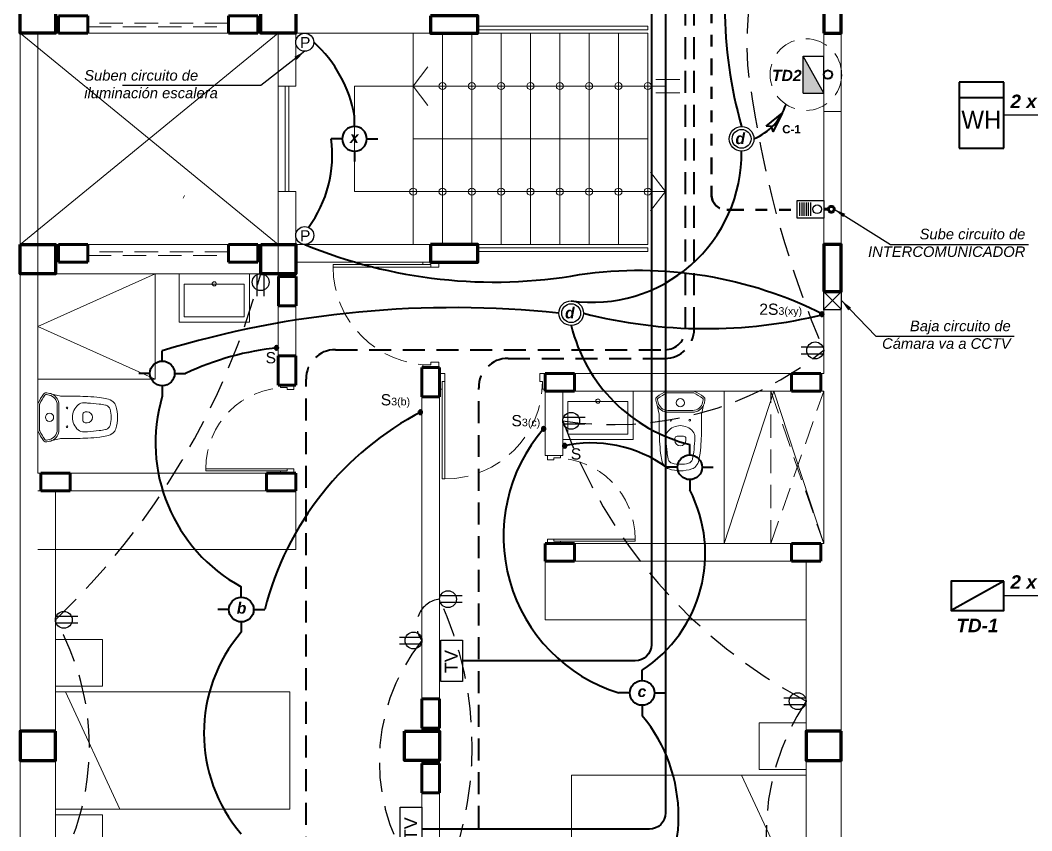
# Model space of a CAD drawing. Header units: millimetres. Extents: x 821 to 906, y 83 to 185.
# Drawn here: x 832.75 to 841.37, y 92.47 to 99.39 of the extents above; entities that cross this region are included whole.
import ezdxf

# ---------------------------------------------------------------- set-up
doc = ezdxf.new("R2010")
doc.units = ezdxf.units.MM
for name, pattern in [('ACAD_ISO04W100', [30, 24, -3, 0, -3]), ('ACAD_ISO06W100', [36, 24, -3, 0, -3, 0, -3, 0, -3]), ('ACAD_ISO12W100', [21, 12, -3, 0, -3, 0, -3]), ('DASHED', [0.75, 0.5, -0.25]), ('HIDDEN', [0.375, 0.25, -0.125])]:
    doc.linetypes.add(name, pattern=pattern)
for name, color, linetype, lineweight in [('ACOMETIDA', 6, 'ACAD_ISO04W100', 60), ('C.EMPOTRADO EN PARED Y TECHO', 210, 'Continuous', 40), ('Centros de Luz', 150, 'Continuous', 30), ('COLUMNAS', 3, 'Continuous', 80), ('IE-circuito alumbrado', 30, 'Continuous', 40), ('INTERRUPTORES', 1, 'Continuous', 25), ('Muro Alto', 1, 'Continuous', 80), ('MURO ALTO.IZQ', 7, 'Continuous', 60), ('Muro sin techar', 160, 'Continuous', 40), ('red tomacorriente', 25, 'Continuous', 30), ('redaguacaliente', 30, 'ACAD_ISO12W100', 50), ('REDTVCABLE', 140, 'TV_LINE', 40), ('TABLEROS', 7, 'Continuous', 25), ('TD', 132, 'Continuous', 25), ('TEXTL', 142, 'Continuous', 18), ('TEXTODESAG.', 135, 'Continuous', 18)]:
    doc.layers.add(name, color=color, linetype=linetype, lineweight=lineweight)
doc.layers.add('SIMBOLO', color=2, linetype='Continuous')
doc.layers.add('TV', color=140, linetype='ACAD_ISO12W100')
doc.styles.add('david', font='arialbi.ttf', dxfattribs={"height": 0.05})
doc.styles.add('Ejes', font='arial.ttf', dxfattribs={"height": 0.2})
doc.styles.add('Jocope', font='arialbd.ttf', dxfattribs={"height": 0.12})
doc.styles.add('style4', font='verdanab.ttf', dxfattribs={"height": 0.1})
doc.styles.add('textos01', font='arial.ttf', dxfattribs={"height": 0.15})
doc.linetypes.add('TV_LINE', pattern='A,12.7,-5.08,["TV",Standard,S=2.54,R=0,X=-2.54,Y=-1.27],-6.349999999999998', length=24.13)
doc.dimstyles.new('dimension horizontal', dxfattribs={"dimtxt": 0.08, "dimasz": 0.1, "dimexe": 0.15, "dimexo": 0.3, "dimgap": 0.01, "dimtad": 2, "dimtih": 1, "dimtoh": 1, "dimzin": 1, "dimtxsty": 'style4', "dimblk": 'ARCHTICK', "dimcen": 0.08, "dimadec": 0, "dimazin": 0, "dimtfac": 1, "dimtmove": 0, "dimatfit": 3, "dimfxl": 1, "dimarcsym": 0})

# ---------------------------------------------------------------- blocks, each defined once
blk = doc.blocks.new('BGFBGFBGF')
at = {"color": 140, "linetype": 'HIDDEN'}
for p, q in [((317.8163783371759, 53.68784789669706, -3.894585102580435e-05), (317.9697694776581, 53.53445675635129, -3.894585102580435e-05)), ((317.8163783371778, 53.53445675634947, -3.894585102580435e-05), (317.9697694776563, 53.68784789669888, -3.894585102580435e-05)), ((317.8163783371778, 53.53445675634947, -3.894585102580435e-05), (317.9697694776581, 53.53445675635129, -3.894585102580435e-05))]:
    blk.add_line(p, q, dxfattribs=at)
at = {"color": 140, "linetype": 'HIDDEN', "const_width": 0.007773370705913237, "elevation": -3.894585102580435e-05}
blk.add_lwpolyline([(317.8163783371759, 53.68784789669706), (317.9697694776563, 53.68784789669888), (317.9697694776581, 53.53445675635129), (317.8163783371778, 53.53445675634947)], close=True, dxfattribs=at)
blk = doc.blocks.new('REVREER')
at = {"layer": 'COLUMNAS', "color": 1, "lineweight": 80, "ltscale": 0.2}
for points in [[(10629.8229112966, -16629.10357643776), (10629.97291129659, -16629.10357643776), (10629.97291129659, -16629.4535764379), (10630.22291129669, -16629.4535764379), (10630.22291129669, -16629.70357643775), (10629.8229112966, -16629.70357643775), (10629.8229112966, -16629.10357643776)], [(10636.8229112966, -16629.10357643776), (10636.6729112966, -16629.10357643776), (10636.6729112966, -16629.4535764379), (10636.42291129651, -16629.4535764379), (10636.42291129651, -16629.70357643775), (10636.8229112966, -16629.70357643775), (10636.8229112966, -16629.10357643776)]]:
    blk.add_lwpolyline(points, dxfattribs=at)
for points in [[(10629.82291129661, -16633.20357643775), (10630.1229112967, -16633.20357643775), (10630.1229112967, -16633.45357643761), (10629.82291129661, -16633.45357643761)], [(10633.57291129661, -16633.20357643775), (10633.8729112967, -16633.20357643775), (10633.8729112967, -16633.45357643761), (10633.57291129661, -16633.45357643761)], [(10633.57291129661, -16633.20357643775), (10633.8729112967, -16633.20357643775), (10633.8729112967, -16633.45357643761), (10633.57291129661, -16633.45357643761)], [(10634.92056790013, -16633.20357643775), (10634.92173959833, -16633.35357643776), (10635.1740829948, -16633.35357643776), (10635.1729112966, -16633.20357643775)], [(10636.67291129662, -16633.60591983419), (10636.82291129665, -16633.60591983419), (10636.82291129665, -16633.20357643772), (10636.67291129662, -16633.20357643772)], [(10636.67291129657, -16635.90357643775), (10636.8229112966, -16635.90357643775), (10636.8229112966, -16635.50123304128), (10636.67291129657, -16635.50123304128)], [(10629.82290939124, -16635.65357487897), (10630.12290939133, -16635.65357487897), (10630.12290939133, -16635.90357487882), (10629.82290939124, -16635.90357487882)], [(10631.87291129651, -16635.65357643789), (10632.1729112966, -16635.65357643789), (10632.1729112966, -16635.90357643774), (10631.87291129651, -16635.90357643774)], [(10633.32056790013, -16635.75357643774), (10633.32056790013, -16635.90357643777), (10633.7229112966, -16635.90357643777), (10633.7229112966, -16635.75357643774)], [(10629.82290939125, -16637.70357487882), (10630.12290939133, -16637.70357487882), (10630.12290939133, -16637.95357487868), (10629.82290939125, -16637.95357487868)], [(10631.87291129651, -16637.70357643774), (10632.1729112966, -16637.70357643774), (10632.1729112966, -16637.9535764376), (10631.87291129651, -16637.9535764376)], [(10633.32056790013, -16637.70357643774), (10633.32056790013, -16637.85357643777), (10633.7229112966, -16637.85357643777), (10633.7229112966, -16637.70357643774)], [(10636.67291129657, -16638.10591983422), (10636.8229112966, -16638.10591983422), (10636.8229112966, -16637.70357643775), (10636.67291129657, -16637.70357643775)], [(10630.12291331131, -16641.85357957066), (10629.82291331122, -16641.85357957066), (10629.82291331122, -16642.10357957051), (10630.12291331131, -16642.10357957051)], [(10633.09791073772, -16641.8535764379), (10633.39791073781, -16641.8535764379), (10633.39791073781, -16642.10357643775), (10633.09791073772, -16642.10357643775)], [(10636.8229112966, -16641.85357641162), (10636.52291129651, -16641.85357641162), (10636.52291129651, -16642.10357641147), (10636.8229112966, -16642.10357641147)], [(10629.82330716541, -16644.55894691441), (10629.97330716543, -16644.55894691441), (10629.97330716543, -16644.15660351794), (10629.82330716541, -16644.15660351794)], [(10632.97291129659, -16644.3035774456), (10632.67291129651, -16644.3035774456), (10632.67291129651, -16644.55357744546), (10632.97291129659, -16644.55357744546)], [(10636.8229112966, -16644.30357643789), (10636.52291129651, -16644.30357643789), (10636.52291129651, -16644.55357643775), (10636.8229112966, -16644.55357643775)], [(10629.97291160565, -16645.25359627113), (10629.82291160565, -16645.25359627113), (10629.82291160565, -16645.55359627099), (10629.97291160565, -16645.55359627099)]]:
    blk.add_lwpolyline(points, close=True, dxfattribs=at)
at = {"layer": 'Muro Alto', "color": 6, "linetype": 'HIDDEN', "lineweight": 60}
for points in [[(10629.9979112966, -16629.35357643776), (10630.24791129511, -16629.35357643776), (10630.24791129511, -16629.10357643776), (10629.9979112966, -16629.10357643776)], [(10631.52291129809, -16629.35357643776), (10631.7729112966, -16629.35357643776), (10631.7729112966, -16629.10357643776), (10631.52291129809, -16629.10357643776)], [(10633.57291078309, -16629.35357643776), (10633.7229107816, -16629.35357643776), (10633.7229107816, -16629.10357643776), (10633.57291078309, -16629.10357643776)], [(10633.57291078309, -16633.17857643772), (10633.7229107816, -16633.17857643772), (10633.7229107816, -16632.92857643772), (10633.57291078309, -16632.92857643772)], [(10635.4479112966, -16633.35357643277), (10635.4479112966, -16633.20357643426), (10635.1979112966, -16633.20357643426), (10635.1979112966, -16633.35357643277)], [(10636.64791129663, -16633.35357643277), (10636.64791129663, -16633.20357643426), (10636.39791129663, -16633.20357643426), (10636.39791129663, -16633.35357643277)], [(10633.57291129768, -16633.72857643776), (10633.72291129619, -16633.72857643776), (10633.72291129619, -16633.47857643776), (10633.57291129768, -16633.47857643776)], [(10630.24790943297, -16633.75357643627), (10630.24790943297, -16633.60357643776), (10629.99790943297, -16633.60357643776), (10629.99790943297, -16633.75357643627)], [(10632.17291129661, -16633.75357643627), (10632.17291129661, -16633.60357643776), (10631.92291129661, -16633.60357643776), (10631.92291129661, -16633.75357643627)], [(10632.0229112981, -16634.75357643776), (10632.17291129661, -16634.75357643776), (10632.17291129661, -16634.50357643776), (10632.0229112981, -16634.50357643776)], [(10633.57291078309, -16634.85357643774), (10633.7229107816, -16634.85357643774), (10633.7229107816, -16634.60357643774), (10633.57291078309, -16634.60357643774)], [(10632.0229112981, -16635.62857643789), (10632.17291129661, -16635.62857643789), (10632.17291129661, -16635.37857643789), (10632.0229112981, -16635.37857643789)], [(10630.3979112966, -16635.90357684831), (10630.3979112966, -16635.7535768498), (10630.1479112966, -16635.7535768498), (10630.1479112966, -16635.90357684831)], [(10631.84789161172, -16635.90357556195), (10631.84789161172, -16635.75357556344), (10631.59789161172, -16635.75357556344), (10631.59789161172, -16635.90357556195)], [(10630.3979112966, -16637.85357728552), (10630.3979112966, -16637.70357728701), (10630.1479112966, -16637.70357728701), (10630.1479112966, -16637.85357728552)], [(10631.84789161172, -16637.85357643631), (10631.84789161172, -16637.7035764378), (10631.59789161172, -16637.7035764378), (10631.59789161172, -16637.85357643631)], [(10632.02408248134, -16638.2285764376), (10632.17408247985, -16638.2285764376), (10632.17408247985, -16637.9785764376), (10632.02408248134, -16637.9785764376)], [(10632.0229107831, -16638.90357643774), (10632.17291078161, -16638.90357643774), (10632.17291078161, -16638.65357643774), (10632.0229107831, -16638.65357643774)], [(10633.2479107393, -16639.00357643801), (10633.39791073781, -16639.00357643801), (10633.39791073781, -16638.75357643801), (10633.2479107393, -16638.75357643801)], [(10634.54791129661, -16638.95357643616), (10634.54791129661, -16638.80357643765), (10634.29791129661, -16638.80357643765), (10634.29791129661, -16638.95357643616)], [(10636.6479112966, -16638.95357643626), (10636.6479112966, -16638.80357643775), (10636.3979112966, -16638.80357643775), (10636.3979112966, -16638.95357643626)], [(10630.24790943297, -16639.80357643775), (10630.24790943297, -16639.65357643924), (10629.99790943297, -16639.65357643924), (10629.99790943297, -16639.80357643775)], [(10632.1729112966, -16639.80357643775), (10632.1729112966, -16639.65357643924), (10631.9229112966, -16639.65357643924), (10631.9229112966, -16639.80357643775)], [(10634.5479112966, -16640.40357643616), (10634.5479112966, -16640.25357643765), (10634.2979112966, -16640.25357643765), (10634.2979112966, -16640.40357643616)], [(10636.6479112966, -16640.40357643775), (10636.6479112966, -16640.25357643924), (10636.3979112966, -16640.25357643924), (10636.3979112966, -16640.40357643775)], [(10633.2479107393, -16641.8285764379), (10633.39791073781, -16641.8285764379), (10633.39791073781, -16641.5785764379), (10633.2479107393, -16641.5785764379)], [(10633.24791071122, -16642.37857643776), (10633.39791070973, -16642.37857643776), (10633.39791070973, -16642.12857643776), (10633.24791071122, -16642.12857643776)], [(10632.0229112966, -16643.95357643626), (10632.0229112966, -16643.80357643775), (10631.7729112966, -16643.80357643775), (10631.7729112966, -16643.95357643626)], [(10632.82291106938, -16644.27857699419), (10632.97291106789, -16644.27857699419), (10632.97291106789, -16644.02857699419), (10632.82291106938, -16644.02857699419)], [(10633.2479112966, -16644.55357639534), (10633.2479112966, -16644.40357639683), (10632.9979112966, -16644.40357639683), (10632.9979112966, -16644.55357639534)], [(10634.97291129853, -16644.55357639534), (10634.97291129853, -16644.40357639683), (10634.72291129853, -16644.40357639683), (10634.72291129853, -16644.55357639534)]]:
    blk.add_lwpolyline(points, close=True, dxfattribs=at)
at = {"layer": 'Muro Alto', "color": 6, "linetype": 'HIDDEN', "lineweight": 0}
blk.add_lwpolyline([(10631.7729112966, -16629.10357643776), (10631.7729112966, -16629.35357643776)], dxfattribs=at)
blk = doc.blocks.new('puertas sss')
at = {"color": 251, "lineweight": 0, "true_color": 0x636466}
for p, q in [((2962.349878374491, 159.01688890445), (2962.214878374495, 159.01688890445)), ((2962.214878374495, 159.01688890445), (2962.214878374495, 158.9718889044512)), ((2962.349878374491, 159.01688890445), (2962.214878374495, 159.01688890445)), ((2962.214878374495, 158.9718889044512), (2962.282378374493, 158.9718889044512)), ((2962.282378374493, 158.9718889044512), (2962.282378374493, 158.9943889044498)), ((2962.282378374493, 158.9943889044498), (2962.349878374491, 158.9943889044498)), ((2962.349878374491, 158.9943889044498), (2962.349878374491, 159.01688890445)), ((2962.214878374495, 158.1168889044502), (2962.214878374495, 158.1618889044494)), ((2962.214878374495, 158.1618889044494), (2962.282378374493, 158.1618889044494)), ((2962.282378374493, 158.1618889044494), (2962.282378374493, 158.1393889044493)), ((2962.282378374493, 158.1393889044493), (2962.282378374493, 158.1618889044494)), ((2962.282378374493, 158.1618889044494), (2963.114878374493, 158.1618889044494)), ((2963.114878374493, 158.1618889044494), (2963.114878374493, 158.1393889044493)), ((2962.349878374491, 158.1168889044502), (2962.214878374495, 158.1168889044502)), ((2962.349878374491, 158.1168889044502), (2962.214878374495, 158.1168889044502)), ((2962.282378374493, 158.1393889044493), (2962.349878374491, 158.1393889044493)), ((2963.114878374493, 158.1393889044493), (2962.282378374493, 158.1393889044493)), ((2962.349878374491, 158.1393889044493), (2962.349878374491, 158.1168889044502))]:
    blk.add_line(p, q, dxfattribs=at)
at = {"color": 251, "linetype": 'HIDDEN', "lineweight": 0, "ltscale": 0.8, "true_color": 0x636466}
blk.add_arc((2962.282378374493, 158.1618889044494), 0.8325000000016142, 0, 90, dxfattribs=at)
blk = doc.blocks.new('dfbdb')
at = {"color": 251, "lineweight": 0, "true_color": 0x636466, "elevation": -0.0001731699445453039}
for points in [[(3106.067462790447, -99.511773539827), (3106.067462790447, -98.84177353982739), (3106.527462790446, -98.84177353982739), (3106.527462790446, -99.511773539827)], [(3106.167462790447, -99.46177353982694), (3106.167462790447, -98.89177353982768), (3106.477462790447, -98.89177353982768), (3106.477462790447, -99.46177353982694)]]:
    blk.add_lwpolyline(points, close=True, dxfattribs=at)
at = {"color": 251, "lineweight": 0, "true_color": 0x636466}
blk.add_circle((3106.163565112784, -99.17677353982697, -0.0001731699445453039), 0.02, dxfattribs=at)
blk = doc.blocks.new('ino')
at = {"color": 251, "lineweight": 0, "true_color": 0x636466, "extrusion": (-0.000695461624682575, -1.322019057900189e-15, 0.9999997581665351)}
for p, q in [((2966.606177261457, 159.8283849126137, -8.996795045607581e-05), (2966.62953341386, 159.8234204079668, -7.3724638831478e-05)), ((2966.546860940135, 159.6335630526246, -0.000131220185629499), (2966.546860940134, 159.7424933064722, -0.000131220185629499)), ((2966.696860903857, 159.6335630526246, -2.690094192882601e-05), (2966.696860903857, 159.7402778619053, -2.690094192882601e-05)), ((2966.711860900232, 159.6335630526246, -1.646901755697751e-05), (2966.711860900232, 159.7402778619057, -1.646901755697754e-05)), ((2966.546860940135, 159.6335630526246, -0.000131220185629499), (2966.546860940135, 159.5248327987774, -0.0001312201856294989)), ((2966.696860903857, 159.6335630526246, -2.690094192882601e-05), (2966.696860903857, 159.5270482433443, -2.690094192882601e-05)), ((2966.711860900232, 159.6335630526246, -1.646901755697751e-05), (2966.711860900232, 159.5270482433443, -1.646901755697751e-05)), ((2966.916860850656, 159.6605630526274, 0.0001261006155028218), (2966.916860850656, 159.6335630526255, 0.0001261006155028218)), ((2966.916860850656, 159.6065630526236, 0.0001261006155028218), (2966.916860850656, 159.6335630526255, 0.0001261006155028218)), ((2966.951860838361, 159.6805630526269, 0.0001504417697030271), (2966.936860845817, 159.6805630526269, 0.0001400098479948415)), ((2966.951860838361, 159.5865630526232, 0.0001504417697030271), (2966.936860845817, 159.5865630526232, 0.0001400098479948415)), ((2966.606177261458, 159.4389411926359, -8.996795045607576e-05), (2966.62953341386, 159.4439056972828, -7.3724638831478e-05))]:
    blk.add_line(p, q, dxfattribs=at)
at = {"color": 251, "lineweight": 0, "true_color": 0x636466, "extrusion": (-0.000695461624682575, -1.322019057900189e-15, 0.9999997581665351), "elevation": -2.063250719760527}
blk.add_lwpolyline([(2967.173143438568, 159.7667630526284, 0.1058151432271284), (2967.120143438568, 159.7917630526235, 0.02173441405207462), (2967.060143438571, 159.8017630526283, 0.01707102154982249), (2966.958143438568, 159.8107630526229, 0.008370943146020321), (2966.871143438569, 159.8137630526253), (2966.734824137788, 159.8137630526253, -0.06028448398641283), (2966.715742158965, 159.8160721388454), (2966.651095591389, 159.8319502431614, 0.05043152462425628), (2966.63193460765, 159.8380926219784), (2966.6085784496, 159.8430571266299, 0.2963424643416739), (2966.580096643798, 159.8321162361362, 0.04521244197339938), (2966.533895919552, 159.7545996181934, 0.1122472843862307), (2966.531143438569, 159.7424933064722), (2966.531143438569, 159.6335630526246), (2966.531143438569, 159.5248327987774, 0.1122472843862306), (2966.533895919553, 159.5127264870557, 0.04521244197339938), (2966.580096643799, 159.4352098691179, 0.2963424643416739), (2966.608578449601, 159.4242689786242), (2966.631934607651, 159.4292334832712, 0.04952276962901182), (2966.650762928808, 159.4352316000122), (2966.651972083005, 159.4355911407338), (2966.715742158966, 159.4512539664047, -0.06028448398641277), (2966.734824137789, 159.4535630526252), (2966.87114343857, 159.4535630526252, 0.00837094314602021), (2966.958143438569, 159.4565630526286, 0.01707102154982249), (2967.060143438571, 159.4655630526277, 0.02173441405207462), (2967.120143438569, 159.4755630526279, 0.1058151432271282), (2967.173143438568, 159.5005630526275, 0.128647321176523), (2967.195143438568, 159.5345630526272, 0.0841624522858498), (2967.21114343857, 159.6335630526255, 0.08399707644887869), (2967.195143438568, 159.7327630526297, 0.1286473211765231)], format="xyb", close=True, dxfattribs=at)
at = {"color": 251, "lineweight": 0, "true_color": 0x636466, "extrusion": (-0.000695461624682575, -1.322019057900189e-15, 0.9999997581665351)}
for centre, radius in [((2966.780143438568, 159.7137630526249, -2.063250719760526), 0.00749999999999324), ((2966.631143438571, 159.6335630526246, -2.063250719760526), 0.03499999999996846), ((2966.631143438571, 159.6335630526246, -2.063250719760526), 0.03499999999996846), ((2966.780143438568, 159.5535630526251, -2.063250719760526), 0.00749999999999324)]:
    blk.add_circle(centre, radius, dxfattribs=at)
for centre, radius, start, end in [((2966.984744473407, 159.538415480275, -2.063250719760526), 0.4849999999995628, 144.027172395422, 154.3820489715273), ((2966.602756922256, 159.8156689938055, -2.063250719760525), 0.01299999999998828, 78.00000000121065, 144.027172395422), ((2966.61114343857, 159.7402778619053, -2.063250719760527), 0.08499999999992339, 0, 78.00000000121065), ((2966.61114343857, 159.7402778619053, -2.063250719760527), 0.09999999999990988, 0, 66.45172969341974), ((2966.55914343857, 159.7424933064722, -2.063250719760526), 0.01299999999998828, 154.3820489715273, 180), ((2966.966555254511, 159.6335723770876, -2.063250719760525), 0.1404101864328308, 130.1761836353895, 180.0038049388696), ((2966.921058037653, 159.6873089176324, -2.063250719760526), 0.06999999999993692, 87.77696886978698, 130.0982629429664), ((2966.825054077804, 157.2141715903367, -2.063250719760526), 2.544999999997706, 87.06584896725039, 87.77696886978698), ((2966.877379542724, 158.3129388996877, -2.063250719760526), 1.444999999998698, 83.00154394956864, 86.9135539134862), ((2966.975172819528, 159.1069393383668, -2.063250719760527), 0.6449999999994187, 78.0474894607012, 83.02786612445325), ((2967.088239513259, 159.6554467309688, -2.063250719760526), 0.08499999999992339, 72.28011759286225, 76.82740459814879), ((2967.098892240273, 159.6887861881823, -2.063250719760526), 0.04999999999995494, 15.68368131244749, 72.28011759286225), ((2966.966145068387, 159.6335630526255, -2.063250719760527), 0.1399999999998738, 180, 229.9017370570336), ((2966.936143438566, 159.6605630526274, -2.063250719760525), 0.01999999999998197, 90, 180), ((2966.951143438569, 159.6335630526255, -2.063250719760526), 0.04699999999995767, 0, 90), ((2966.951143438569, 159.6335630526255, -2.063250719760526), 0.04699999999995767, 270, 0), ((2966.9097438402, 159.6358788421517, -2.063250719760526), 0.2464084948764861, 359.5599732188875, 15.63851685191001), ((2966.911152328487, 159.6312535350626, -2.063250719760526), 0.2449999999997792, 344.3163186875525, 0.4410897200785148), ((2966.936143438566, 159.6065630526236, -2.063250719760525), 0.01999999999998197, 180, 270), ((2967.098892240273, 159.5785399170736, -2.063250719760526), 0.04999999999995494, 287.7198824071378, 344.3163186875525), ((2966.55914343857, 159.5248327987774, -2.063250719760526), 0.01299999999998828, 180, 205.6179510296613), ((2966.984744473407, 159.7289106249764, -2.063250719760526), 0.4849999999995628, 205.6179510296613, 215.972827604578), ((2966.61114343857, 159.5270482433443, -2.063250719760526), 0.08499999999992339, 281.999999999055, 0), ((2966.61114343857, 159.5270482433443, -2.063250719760526), 0.09999999999990988, 293.3405179225044, 0), ((2966.921058037653, 159.5800171876185, -2.063250719760526), 0.06999999999993692, 229.9017370570336, 272.223031130213), ((2966.825054077795, 162.0531545149138, -2.063250719760525), 2.544999999997706, 272.223031130213, 272.9341510327496), ((2966.877379542719, 160.9543872055629, -2.063250719760526), 1.444999999998698, 273.0864460865918, 276.9984560504313), ((2966.975172819526, 160.1603867668837, -2.063250719760527), 0.6449999999994187, 276.9721338781451, 281.9525105392988), ((2967.08823951326, 159.6118793742826, -2.063250719760527), 0.08499999999992339, 283.1725954018513, 287.7198824071378), ((2966.602756922257, 159.4516571114436, -2.063250719760525), 0.01299999999998828, 215.972827604578, 281.999999999055)]:
    blk.add_arc(centre, radius, start, end, dxfattribs=at)
blk = doc.blocks.new('BRGBRTG45GT4')
at = {"color": 251, "lineweight": 0, "true_color": 0x636466}
for p, q in [((836.3830447924013, 182.8249091949689), (836.3830447924013, 162.8249091949689)), ((843.3830447924013, 162.8249091949689), (843.3830447924013, 180.8249091949689)), ((836.5330447923991, 174.4749091949776), (836.3830447924013, 174.4749091949776)), ((836.5330447923991, 174.474910647608), (836.5330447923991, 170.7249091949776)), ((836.5330447923991, 174.4749091949776), (838.5830447924093, 174.4749091949776)), ((838.5830447924093, 174.4749091949776), (838.5830447924093, 171.4749091949776)), ((838.7330447924035, 174.4749091949776), (838.7330447924035, 174.0249091949842)), ((838.7330447924035, 174.4749091949776), (841.7330447924035, 174.4749091949776)), ((838.7330447924035, 174.0249091949842), (838.7330447924035, 174.4749091949776)), ((839.7330447924035, 173.5749091949798), (839.7330447924035, 174.4749091949776)), ((839.9830447924035, 173.5749091949798), (839.9830447924035, 174.4749091949776)), ((840.2330447924035, 173.5749091949798), (840.2330447924035, 174.4749091949776)), ((840.2830447923991, 174.5349091949753), (841.7330447924035, 174.5349091949753)), ((840.2830447923991, 174.5049091949764), (841.7330447924035, 174.5049091949764)), ((840.4830447924035, 173.5749091949798), (840.4830447924035, 174.4749091949776)), ((840.7330447924035, 173.5749091949798), (840.7330447924035, 174.4749091949776)), ((840.9830447924035, 173.5749091949798), (840.9830447924035, 174.4749091949776)), ((841.2330447924035, 173.5749091949798), (841.2330447924035, 174.4749091949776)), ((841.4830447924035, 173.5749091949798), (841.4830447924035, 174.4749091949776)), ((841.7330447924035, 174.5049091949764), (841.7330447924035, 174.5349091949753)), ((841.7330447924035, 173.5749091949798), (841.7330447924035, 174.4749091949776)), ((841.8004786129752, 174.0818377602078), (842.0072317636152, 174.0818377602078)), ((838.7330447924035, 174.0249091949805), (838.5830447924093, 174.0249091949805)), ((839.2330447924035, 173.1249091949827), (839.2330447924035, 174.0249091949769)), ((841.8004786129752, 173.967980629746), (842.0072317636152, 173.967980629746)), ((843.2330447924035, 173.809311882978), (843.3830447924013, 173.809311882978)), ((841.7330447924035, 173.5749091949798), (839.7330447924035, 173.5749091949798)), ((839.7330447924035, 172.674909194982), (839.7330447924035, 173.5749091949798)), ((839.9830447924035, 172.674909194982), (839.9830447924035, 173.5749091949798)), ((840.2330447924035, 172.674909194982), (840.2330447924035, 173.5749091949798)), ((840.4830447924035, 172.674909194982), (840.4830447924035, 173.5749091949798)), ((840.7330447924035, 172.674909194982), (840.7330447924035, 173.5749091949798)), ((840.9830447924035, 172.674909194982), (840.9830447924035, 173.5749091949798)), ((841.2330447924035, 172.674909194982), (841.2330447924035, 173.5749091949798)), ((841.4830447924035, 172.674909194982), (841.4830447924035, 173.5749091949798)), ((841.7330447924035, 172.674909194982), (841.7330447924035, 173.5749091949798)), ((838.7330447924035, 173.1249091949791), (838.5830447924093, 173.1249091949791)), ((838.7330447924035, 173.1249091949791), (838.7330447924035, 172.6749091949783)), ((838.7330447924035, 172.6749091949783), (838.7330447924035, 173.1249091949791)), ((839.7330447924035, 173.1249091949827), (839.2330447924035, 173.1249091949827)), ((836.5330447923991, 172.6749091949783), (836.3830447924013, 172.6749091949783)), ((836.5330447923991, 172.6749091949783), (838.5830447924093, 172.6749091949783)), ((838.5830447924093, 172.6749091949783), (838.5830447924093, 172.5249091949732)), ((838.7330447924035, 172.6749091949783), (841.7330447924035, 172.6749091949783)), ((840.2830447923991, 172.5249091949696), (840.2830447923991, 172.6749091949783)), ((840.2830447923991, 172.6449091949795), (841.7330447924035, 172.6449091949795)), ((840.2830447923991, 172.6149091949807), (841.7330447924035, 172.6149091949807)), ((841.7330447924035, 172.6149091949807), (841.7330447924035, 172.6449091949795)), ((838.7330447924035, 172.5249091949732), (840.1080447924035, 172.5249091949696)), ((838.7330447924035, 171.4749091949813), (838.7330447924035, 172.5249091949732)), ((837.5330447924027, 172.4249107540487), (837.5330447923991, 171.5249107540436)), ((839.958044792402, 171.6249091947135), (839.8080447924006, 171.6249091947135)), ((839.9580447923984, 171.6249091947135), (839.958044792402, 166.4249091949747)), ((840.8130447924016, 171.5749091949725), (843.2330447924035, 171.5749091949689)), ((836.5330447923991, 171.5249107540436), (837.5330447923991, 171.5249107540436)), ((838.5830447924093, 171.4749091949776), (838.7330447924035, 171.4749091949776)), ((841.0080447924013, 171.4249091949747), (843.2330447924035, 171.4249091949674)), ((843.2330447924035, 171.4249091949711), (841.0080447924013, 171.4249091949711)), ((841.0080447924013, 170.8749091949754), (840.8580447924035, 170.8749091949754)), ((836.5330447923991, 170.7249091949776), (838.7330447924035, 170.7249091949776)), ((838.7330447924035, 170.0749091949762), (838.7330447924035, 170.7249091949776)), ((836.5330447923991, 170.5749091949762), (838.7330447924035, 170.5749091949762)), ((836.5330447923991, 170.0749091949762), (838.7330447924035, 170.0749091949762)), ((843.2330447924035, 170.1249091949754), (840.8580447924035, 170.1249091949754)), ((843.0830447924038, 169.974909194974), (840.8580447924035, 169.974909194974)), ((843.0830447923129, 169.474909194974), (840.8580447924035, 169.474909194974)), ((836.7676738995981, 168.860067465204), (837.2322374083344, 167.860067465204)), ((842.9979483405825, 167.1491968998959), (842.5333848318462, 168.1491968998959))]:
    blk.add_line(p, q, dxfattribs=at)
for points in [[(843.3830447924013, 180.8249091949689), (843.3830447924013, 162.8249091949689), (836.3830447924013, 162.8249091949689), (836.3830447924013, 182.8249091949689), (843.3830447924013, 182.8249091949689), (843.3830447924013, 180.8249091949689)], [(838.5830447924093, 174.0249091949805), (838.7330447924035, 174.0249091949805), (838.7330447924035, 174.4749091949776), (840.2830447923991, 174.4749091949776), (840.2830447923991, 174.6249091949791)], [(836.3830447924013, 181.2749143268953), (836.3830428870499, 174.4749107538988), (838.5830447924056, 174.4749091949776), (838.5830447924056, 174.0249091949805)], [(843.3830447924013, 165.8249091949725), (843.3830447924049, 181.274909194966)], [(843.2330447924035, 177.0249091949587), (843.2330447924035, 171.5749091949689), (840.8580447924035, 171.5749091949725), (840.8580447924035, 170.8749091949754), (841.0080447924013, 170.8749091949754), (841.0080447924013, 171.4249091949747), (843.2330447924035, 171.4249091949674), (843.2330447923707, 170.12490919507), (840.8580447924035, 170.12490919507), (840.8580447924035, 169.974909194974), (843.0830447923129, 169.974909194974), (843.0830447923129, 165.8249091949725)], [(840.2830447923991, 174.6249091949791), (840.2830447923991, 174.4749091949776)], [(836.3830447923976, 172.6749091949783), (838.5830447924056, 174.4749091949776)], [(838.5830447924056, 172.6749091949783), (836.3830447923976, 174.4749091949776)], [(840.2830447923991, 174.5349091949753), (840.2830447923991, 174.4749091949776)], [(841.7330447924035, 174.4749091949776), (841.7330447924035, 173.5749091949798)], [(839.7330447924035, 174.0249091949769), (839.8588861669998, 174.189582523704)], [(841.8830447924049, 174.0249091949769), (839.2330447924035, 174.0249091949769)], [(839.7330447924035, 174.0249091949769), (839.8588861669998, 173.8602358662498)], [(841.7330447924035, 173.5749091949798), (841.7330447924035, 172.674909194982)], [(841.8830447924049, 173.1249091949863), (841.7572034178086, 173.2895825237134)], [(841.8830447924049, 173.1249091949827), (839.7330447924035, 173.1249091949827)], [(841.8830447924049, 173.1249091949863), (841.7572034178086, 172.9602358662593)], [(837.5330447924027, 172.4249107540451), (836.5330447923991, 172.4249107540451)], [(837.5330447923991, 171.5249107540436), (836.5330447923991, 171.9749107540443), (837.5330447924027, 172.4249107540451)], [(840.8580447924035, 170.8749091949754), (840.8580447924035, 171.5749091949725)], [(841.0080447924013, 170.8749091949754), (841.0080447924013, 171.4249091949711)], [(842.3830447924013, 170.1249091949791), (842.3830447924013, 171.4249091949711)], [(843.2330447924035, 170.1249091949754), (842.8080447924006, 171.4249091949711), (842.3830447923976, 170.1249091949754)], [(843.2330447924035, 170.1249091949791), (843.2330447924035, 171.4249091949711)], [(840.8580447924035, 169.474909194974), (840.8580447924035, 170.1249091949754)]]:
    blk.add_lwpolyline(points, dxfattribs=at)
for points in [[(838.6427008726353, 174.0249091949805), (838.6427008726353, 173.1249091949827), (838.6727008726341, 173.1249091949827), (838.6727008726341, 174.0249091949805)], [(836.5330447922845, 164.8249091949689), (836.3830447924013, 164.8249091949725), (836.3830428870499, 172.6749091949783), (838.5830447924093, 172.6749091949783), (838.5830447924093, 173.1249091949791), (838.7330447924035, 173.1249091949791), (838.7330447924035, 172.6749091949783), (840.2830447923991, 172.6749091949747), (840.2830447923991, 172.5249091949732), (838.7330447924035, 172.5249091949732), (838.7330447924035, 171.4749091949813), (838.5830447924093, 171.4749091949776), (838.5830447924093, 172.4249107540451), (836.5330429287717, 172.4249107540451), (836.5330429287717, 170.7249091949776), (838.7330447924035, 170.7249091949776), (838.7330447924035, 170.5749113506678), (836.6830468071096, 170.5749113506678), (836.6830486431811, 166.4248886950951), (836.5330447925337, 166.4248886950915)], [(839.9580438814485, 166.4249091949783), (839.5330437632331, 166.4249091949783), (839.5330447923955, 165.9749101110862), (841.5330447943345, 165.9749092357921), (841.5330447904673, 165.8249091541398), (839.2330447923125, 165.8249087127693), (839.2330447923089, 166.4249091949783), (838.333044792402, 166.4249091949711), (838.333044792402, 166.5749091949725), (839.8080438397267, 166.5749091949762), (839.8080440236592, 168.2749091949696), (839.6580442335255, 168.2749091949696), (839.6580442335255, 168.5249091948241), (839.80804420759, 168.5249091948241), (839.8080447924006, 171.6249091947135), (839.958044792402, 171.6249091947135)], [(837.0830473914759, 169.3074111638995), (836.6830473914781, 169.3074111638995), (836.6830473914781, 168.907411163898), (837.0830473914759, 168.907411163898)], [(838.6825774478677, 167.860067465204), (838.6825774478677, 168.860067465204), (836.6825774478677, 168.860067465204), (836.6825774478677, 167.860067465204)], [(842.6825748487047, 168.5965405985913), (843.0825748487025, 168.5965405985913), (843.0825748487025, 168.1965405985899), (842.6825748487047, 168.1965405985899)], [(841.0830447923129, 168.1491968998959), (841.0830447923129, 167.1491968998959), (843.0830447923129, 167.1491968998959), (843.0830447923129, 168.1491968998959)], [(837.0830473914759, 167.4127237665085), (836.6830473914781, 167.4127237665085), (836.6830473914781, 167.81272376651), (837.0830473914759, 167.81272376651)]]:
    blk.add_lwpolyline(points, close=True, dxfattribs=at)
for centre in [(839.9830447924035, 174.0249091949769), (840.2330447924035, 174.0249091949769), (840.4830447924035, 174.0249091949769), (840.7330447924035, 174.0249091949769), (840.9830447924035, 174.0249091949769), (841.2330447924035, 174.0249091949769), (841.4830447924035, 174.0249091949769), (841.7330447924035, 174.0249091949769), (839.7330447924035, 173.1249091949827), (839.9830447924035, 173.1249091949827), (840.2330447924035, 173.1249091949827), (840.4830447924035, 173.1249091949827), (840.7330447924035, 173.1249091949827), (840.9830447924035, 173.1249091949827), (841.2330447924035, 173.1249091949827), (841.4830447924035, 173.1249091949827), (841.7330447924035, 173.1249091949827)]:
    blk.add_circle(centre, 0.03, dxfattribs=at)
blk.add_open_spline([(837.7735120692016, 173.0691772141578), (837.7773024716228, 173.0782084584349), (837.7807464528526, 173.0856307612518), (837.7834595415518, 173.0906504448609)], degree=3, dxfattribs=at)
at = {"layer": 'Muro sin techar', "color": 251, "linetype": 'HIDDEN', "lineweight": 0, "ltscale": 0.8, "true_color": 0x636466}
for points in [[(838.1580251075268, 174.5604794661191), (836.9580447924038, 174.5604794661191)], [(836.9580447924038, 174.5304794661203), (838.1580251075268, 174.5304794661203)], [(838.158025107525, 172.6104794661184), (836.958044792402, 172.6104794661184)], [(836.958044792402, 172.5804794661195), (838.158025107525, 172.5804794661195)], [(842.7830447923991, 171.4249091949711), (843.2330447924035, 170.1249091949754)], [(842.7830447923991, 170.1249091949754), (843.2330447924035, 171.4249091949711)]]:
    blk.add_lwpolyline(points, dxfattribs=at)
blk.add_lwpolyline([(842.7830447923991, 171.4249091949711), (843.2330447924035, 171.4249091949711), (843.2330447924035, 170.1249091949754), (842.7830447923991, 170.1249091949754)], close=True, dxfattribs=at)
at = {"color": 251, "lineweight": 0, "true_color": 0x636466}
blk.add_blockref('REVREER', (-9793.439866504195, 16810.37848563272), dxfattribs=at)
for name, p, rotation in [('puertas sss', (3802.165423166894, 330.6417980991642), 180), ('puertas sss', (681.8411558879527, 3133.78978756947), 269.9999999999999), ('ino', (682.3771755916607, 3137.956770138736, 0.0001416521100003898), 269.9999999999999)]:
    blk.add_blockref(name, p, dxfattribs=dict(at, rotation=rotation))
at = {"color": 251, "lineweight": 0, "true_color": 0x636466, "xscale": 0.8955223880607751, "yscale": 0.8955223880607751, "zscale": 0.8955223880607751, "rotation": 269.9999999999999}
for p in [(926.8517646439507, 2953.977862510017, 0.0001550775622795625), (930.1230658729548, 2952.977860950946, 0.0001550775622795625)]:
    blk.add_blockref('dfbdb', p, dxfattribs=at)
at = {"color": 251, "lineweight": 0, "true_color": 0x636466, "yscale": 0.8333333333319859, "zscale": 0.8333333333319859}
for p, xscale in [((3307.226693433826, 38.96083510815117), -0.8333333333319859), ((-1627.635603849016, 38.36083510815627), 0.8333333333319859)]:
    blk.add_blockref('puertas sss', p, dxfattribs=dict(at, xscale=xscale))
at = {"color": 251, "lineweight": 0, "true_color": 0x636466, "xscale": -1, "rotation": 180}
blk.add_blockref('ino', (-2129.998816151361, 330.834150467657, 0.0001416521100003898), dxfattribs=at)
blk = doc.blocks.new('A$C3BCF1C71')
at = {"lineweight": -3}
blk.add_hatch(color=256, dxfattribs=at).paths.add_polyline_path([(0.3149999930030276, 1.002514978e-07), (-6.997026999999999e-09, 0.1750001002514523), (-6.997026999999999e-09, 1.002514978e-07)])
for p, q in [((-6.997026999999999e-09, 0.1750001002514523), (0.3149999930030276, 0.1750001002515091)), ((-6.997026999999999e-09, 1.002514978e-07), (-6.997026999999999e-09, 0.1750001002514523)), ((-6.997026999999999e-09, 0.1750001002514523), (0.3149999930030276, 1.002514978e-07)), ((0.3149999930030276, 1.002514978e-07), (0.3149999930030276, 0.1750001002515091)), ((-6.997026999999999e-09, 1.002514978e-07), (0.3149999930030276, 1.002514978e-07))]:
    blk.add_line(p, q, dxfattribs=at)
blk = doc.blocks.new('gtgrfrfr')
for points in [[(0, 0.1052536623901261), (0, 0.1937487151298996)], [(-0.1052536623901688, 0), (-0.19942783567069, 0)], [(0.1052536623901688, 0), (0.19942783567069, 0)], [(0, -0.1052536623901545), (0, -0.193748715129999)], [(0, -0.1052536623901545), (0, -0.193748715129999)]]:
    blk.add_lwpolyline(points)
blk.add_circle((0, 0), 0.1052536623901403)
blk = doc.blocks.new('_ARCHTICK')
at = {"color": 0, "linetype": 'ByBlock', "const_width": 0.15}
blk.add_lwpolyline([(-0.5, -0.5), (0.5, 0.5)], dxfattribs=at)
blk = doc.blocks.new('INTERCOMUNI')
at = {"color": 2, "lineweight": 30}
for p, q in [((1930.435610909602, 770.0577389519931), (1930.548110909602, 770.0577389519931)), ((1930.435610909602, 770.0389889519929), (1930.548110909602, 770.0389889519929)), ((1930.435610909602, 770.020238951993), (1930.548110909602, 770.020238951993)), ((1930.435610909602, 770.001488951993), (1930.548110909602, 770.001488951993)), ((1930.435610909602, 769.982738951993), (1930.548110909602, 769.982738951993)), ((1930.435610909602, 769.9639889519931), (1930.548110909602, 769.9639889519931))]:
    blk.add_line(p, q, dxfattribs=at)
blk.add_lwpolyline([(1930.416860909602, 769.9452389519929), (1930.416860909602, 770.170238951993), (1930.566860909602, 770.170238951993), (1930.566860909602, 769.9452389519929)], close=True, dxfattribs=at)
blk.add_circle((1930.491860909602, 770.113988951993), 0.03750000000000053, dxfattribs=at)
blk = doc.blocks.new('DICROICO')
for centre, radius in [((-8.412825991399586e-12, -2.842170943040401e-14), 0.1052536623901456), ((0, 0), 0.0802536623901404)]:
    blk.add_circle(centre, radius)
blk = doc.blocks.new('A$C79E72A3B')
at = {"linetype": 'ByBlock'}
blk.add_hatch(color=256, dxfattribs=at).paths.add_polyline_path([(9.34073796e-08, 0.0165548403459184, 1), (0.0331096587037791, 0.0165548403459184, 1)])
blk.add_circle((0.0165548760555794, 0.0165548403459184), 0.0165547826481714, dxfattribs=at)
blk = doc.blocks.new('T.C.')
for p, q in [((0.2734030024635956, 0.0412287565057454), (0.0086203340917166, 0.0412287565057454)), ((0.2731806108421324, -0.0421378255803404), (0.0090231017356359, -0.0421378255803404))]:
    blk.add_line(p, q)
at = {"lineweight": -3}
blk.add_circle((0.1029032346074246, 0), 0.1029032346073852, dxfattribs=at)
blk = doc.blocks.new('TELEVISOR')
at = {"layer": 'SIMBOLO', "lineweight": 30}
blk.add_lwpolyline([(3604.913872127032, 2355.196307177731), (3604.913872127032, 2355.382179940941), (3605.267990063828, 2355.382179940941), (3605.267990063828, 2355.196307177731)], close=True, dxfattribs=at)
at = {"layer": 'TEXTL', "lineweight": 30, "style": 'textos01'}
blk.add_text('TV', height=0.11, dxfattribs=at).set_placement((3604.986069772603, 2355.238086972061))
blk = doc.blocks.new('WH')
at = {"layer": 'TABLEROS', "lineweight": 40}
for p, q in [((1924.429466054833, 1858.053352282744), (1923.979256706573, 1858.053352282744)), ((1923.979256706573, 1858.053352282744), (1923.979256706573, 1857.389413269188)), ((1924.429466054833, 1857.389413269188), (1924.429466054833, 1858.053352282744)), ((1924.429466054833, 1857.893843306227), (1923.979256706573, 1857.893843306227)), ((1923.979256706573, 1857.389413269188), (1924.429466054833, 1857.389413269188))]:
    blk.add_line(p, q, dxfattribs=at)
at = {"layer": 'TABLEROS', "insert": (1924.003182344404, 1857.764645459046), "char_height": 0.18, "attachment_point": 1}
blk.add_mtext_dynamic_manual_height_columns('WH', width=0.4143514078509726, gutter_width=12.5, heights=[0], dxfattribs=at)

msp = doc.modelspace()

# ---------------------------------------------------------------- linework, layer by layer
at = {"lineweight": 25}
for p, q in [((843.1966316933903, 98.5760570069534), (841.1359059536588, 98.5760570069534)), ((843.1966316933904, 94.47796160115357), (841.1359059536588, 94.47796160115357))]:
    msp.add_line(p, q, dxfattribs=at)
at = {"linetype": 'HIDDEN', "lineweight": 20, "ltscale": 0.75}
msp.add_circle((839.4486981080754, 98.92154547446205), 0.305178163095718, dxfattribs=at)
at = {"layer": 'ACOMETIDA', "linetype": 'HIDDEN'}
msp.add_lwpolyline([(839.6008075448718, 97.77345695181236), (839.6406975471256, 97.77345695181236)], dxfattribs=at)
msp.add_circle((839.6656975471257, 97.77345695181248), 0.025, dxfattribs=at)
at = {"layer": 'C.EMPOTRADO EN PARED Y TECHO', "linetype": 'HIDDEN', "ltscale": 0.75}
for points in [[(835.1873100246128, 91.37375178206734), (835.1873100246128, 96.3261822022969, -0.4142135623730951), (835.4373100246128, 96.5761822022969), (838.2469208565617, 96.5761822022969, 0.4142135623731423), (838.4230242866365, 96.7522856323717), (838.4230242866365, 99.53188162963724, -0.4142135623730693), (838.7469208565617, 99.85577819956245), (839.599754868255, 99.85577819956245)], [(836.6592294635961, 90.77375221439576), (836.6592294635961, 96.2522856323717, -0.4142135623730951), (836.9092294635961, 96.5022856323717), (838.2469208565617, 96.5022856323717, 0.414213562373095), (838.4969208565617, 96.7522856323717), (838.4969208565617, 99.53188162963724, -0.414213562373095), (838.7469208565617, 99.78188162963724), (839.599754868255, 99.78188162963724)]]:
    msp.add_lwpolyline(points, format="xyb", dxfattribs=at)
at = {"layer": 'C.EMPOTRADO EN PARED Y TECHO'}
msp.add_circle((839.63722895915, 98.9215454744616), 0.03642141427912154, dxfattribs=at)
at = {"layer": 'IE-circuito alumbrado', "ltscale": 1.9}
msp.add_lwpolyline([(839.1112860492323, 98.48274486814091), (839.2464201931773, 98.59177096741894), (839.1705969327871, 98.43514058350047), (839.1562418658685, 98.47796776450525)], close=True, dxfattribs=at)
at = {"layer": 'IE-circuito alumbrado'}
msp.add_lwpolyline([(835.176511485647, 97.47375178207119, 0.1426665423360374), (837.5196903434357, 97.21620401825646, -0.1546947642082272), (839.6008075448715, 96.87742273896686)], format="xyb", dxfattribs=at)
for centre, radius, start, end in [((842.413827540978, 99.49176309584975), 3.656177481212261, 163.9188206290742, 196.0811793703533), ((834.5087689696837, 98.37533242371907), 1.108817756966636, 9.98026614261666, 47.85271019865609), ((838.8174203592694, 98.82330521111979), 0.4874925266087869, 292.7538451697347, 341.378109538024), ((834.3690149828341, 98.23509080740602), 1.041635154044727, 323.7472990329273, 7.649839534340508), ((837.6266230657528, 98.25423988644815), 1.27417228390798, 261.9342197392183, 0.6411641882740817), ((836.4439524161387, 88.36006073625387), 8.574577596997578, 83.98420669523874, 106.8270226541078), ((838.5967933039641, 100.9468608851328), 4.191464114294106, 255.5813580812783, 283.8592646457704), ((838.7929124591044, 97.11147095676907), 1.384792949924867, 193.7568304210412, 256.0534221819175), ((835.2072854547822, 94.14423369303469), 2.462739063800002, 95.97781386257846, 115.1362162295666), ((835.3020427374461, 95.78280636391607), 1.397903892597807, 163.4926761157305, 241.5300431751808), ((837.3900291448612, 93.7098879650012), 2.636401680048832, 117.4232617372517, 165.7195194970848), ((838.2685083931298, 94.98426253772409), 1.397957566958213, 139.0162871650866, 252.729217532367), ((837.6200696294891, 94.68964645689015), 1.091238886833109, 54.11400566607864, 102.9346307766407), ((837.40296363186, 94.83703411711126), 1.187582718397387, 303.1803526254728, 27.20690827448448), ((835.6336124277025, 93.30716539710357), 1.316921464549265, 139.2695947672432, 220.7304052327553), ((837.020313221556, 92.59629483179545), 1.343360421490131, 320.2336308160611, 39.76636918393929)]:
    msp.add_arc(centre, radius, start, end, dxfattribs=at)
at = {"layer": 'INTERRUPTORES', "color": 4, "lineweight": 30}
for centre in [(835.1765114856508, 99.19743457234954), (835.176511485647, 97.55006899178586)]:
    msp.add_circle(centre, 0.0763172097146746, dxfattribs=at)
at = {"layer": 'red tomacorriente', "linetype": 'HIDDEN'}
for points in [[(833.2336835661517, 101.4237517820575, 0.1775670586844753), (832.900807544922, 102.7599745433991, 0.2748186681387288), (832.9008075449013, 105.0897477794486, -0.219377906164071), (836.5008075448693, 105.0916003661911, 0.3283682848087086), (836.5008075448693, 103.2536239087881, 0.8477138996493244), (837.1354401299451, 101.823751782059, 0.3876078991837236), (839.1021451626655, 101.823751782059, 0.1597973344029376), (839.6008075448715, 100.8562030150607, 0.2399839753613954), (838.9914261397306, 98.71369821710265, 0.06371796270061462), (839.6008075448716, 96.57119341914465, -0.2100861318722898), (837.3758075448693, 95.96938727453258, 0.1853665437099633), (839.4508075447809, 93.58026075613526, 0.3016210844553299), (839.4508075447809, 91.31798451095369, -0.2552153069643666), (836.3258067595107, 91.94068121851632, 0.2217925691758518), (836.3258075448678, 94.4490035757443, 0.5825234962046159), (836.1758071056895, 94.09572434653128, 0.3533125113507403), (836.1758066638278, 92.03582162458977, -0.1537308498576243), (833.0508317525872, 92.11084330616622)], [(834.8012798900269, 97.22375178221773, -0.1380785603220006), (833.050810046503, 94.27316973867744, -0.2680279142784779), (833.050811003934, 92.10911448442081, -0.2711281318879819), (832.900807544983, 91.10304717091165)]]:
    msp.add_lwpolyline(points, format="xyb", dxfattribs=at)
at = {"layer": 'REDTVCABLE', "lineweight": 40, "ltscale": 0.025}
for points in [[(839.44741640464, 100.3100365312221), (838.3887639312823, 100.3100365312221, 0.414213562373095), (838.2515949516963, 100.1728675516362), (838.2515949516963, 92.62593239386064, -0.4142135623730872), (838.1144259721104, 92.48876341427473), (836.1758067138767, 92.48876341427467)], [(839.44741640464, 100.3684318390117), (838.2685571978097, 100.3684318390117, 0.414213562373095), (838.1313882182238, 100.2312628594258), (838.1313882182238, 94.06072430831595, -0.4142135623730753), (837.9942192386379, 93.92355532873005), (836.5223411716088, 93.92355532872995)]]:
    msp.add_lwpolyline(points, format="xyb", dxfattribs=at)
at = {"layer": 'TABLEROS', "lineweight": 40}
msp.add_line((841.1359059536588, 94.60300191290682), (840.6863522246941, 94.35292128940033), dxfattribs=at)
msp.add_lwpolyline([(841.1359059536588, 94.60300191290682), (840.6863522246941, 94.60300191290682), (840.6863522246941, 94.35292128940033), (841.1359059536588, 94.35292128940031)], close=True, dxfattribs=at)
at = {"layer": 'TV', "color": 42, "linetype": 'ACAD_ISO06W100', "lineweight": 50, "ltscale": 0.006}
msp.add_lwpolyline([(838.0609175426175, 100.0363589189683), (838.5112995922793, 100.0363589189683, -0.414213562373095), (838.6435721996088, 99.90408631163882), (838.6435721996088, 97.90031630824693, 0.4142135623730495), (838.7758448069383, 97.76804370091746), (839.3758075448713, 97.76804370091736)], format="xyb", dxfattribs=at)

# ---------------------------------------------------------------- block references
for name, p in [('BRGBRTG45GT4', (-3.632237247531975, -75.20115741290698)), ('BGFBGFBGF', (521.782733637443, 43.38356048889653, 3.894585102580435e-05))]:
    msp.add_blockref(name, p)
at = {"color": 240, "true_color": 0xed1f24, "rotation": 270}
msp.add_blockref('INTERCOMUNI', (69.43056859287879, 2028.265317861414), dxfattribs=at)
at = {"layer": 'C.EMPOTRADO EN PARED Y TECHO', "xscale": -1}
msp.add_blockref('gtgrfrfr', (835.6008075448715, 98.37375178207282), dxfattribs=at)
at = {"layer": 'C.EMPOTRADO EN PARED Y TECHO', "xscale": -1, "rotation": 180}
for p in [(839.567603688818, 96.89507872145958), (839.567603688818, 96.89507872145958), (834.9183319873969, 96.60841650834087), (834.9183319873969, 96.60841650834087), (836.1456179156133, 96.0594628640885), (836.1456179156133, 96.0594628640885), (837.1966408799268, 95.91766011098159), (837.1966408799268, 95.91766011098159), (837.376129321087, 95.77348671983553), (837.376129321087, 95.77348671983553)]:
    msp.add_blockref('A$C79E72A3B', p, dxfattribs=at)
at = {"layer": 'C.EMPOTRADO EN PARED Y TECHO', "rotation": 180}
for p in [(833.9617556589478, 96.37375256160436), (838.4591536869921, 95.57375178206809), (834.6356649085674, 94.36020620043323), (838.0528994548476, 93.64933563512508)]:
    msp.add_blockref('gtgrfrfr', p, dxfattribs=at)
at = {"layer": 'Centros de Luz', "rotation": 359.9999999963566}
for p in [(838.9007155709905, 98.37375178207282), (837.4478440569976, 96.88741851873772)]:
    msp.add_blockref('DICROICO', p, dxfattribs=at)
at = {"layer": 'MURO ALTO.IZQ', "rotation": 90}
for p in [(3191.71864834934, -3511.1673757667), (3191.372113891608, -3512.592473444672)]:
    msp.add_blockref('TELEVISOR', p, dxfattribs=at)
at = {"layer": 'red tomacorriente', "linetype": 'DASHED', "ltscale": 0.015, "xscale": 0.7000000000000001, "yscale": 0.7000000000000001, "zscale": 0.7000000000000001}
for p, rotation in [((834.80080598588, 97.22375334115509), 270), ((839.6008182333885, 96.56995256383325), 180), ((836.1758177942065, 94.09696520184838), 180), ((839.4508182332979, 93.57901990081817), 180)]:
    msp.add_blockref('T.C.', p, dxfattribs=dict(at, rotation=rotation))
for p in [(837.3758075448709, 95.96938727453258), (836.3258075448678, 94.4490035757443), (833.050810046503, 94.27316973867744)]:
    msp.add_blockref('T.C.', p, dxfattribs=at)
at = {"layer": 'TABLEROS', "xscale": 0.8472524018386418, "yscale": 0.8472524018386418, "zscale": 0.8472524018386418}
msp.add_blockref('WH', (-789.3415813303549, -1475.382846496987), dxfattribs=at)
at = {"layer": 'TD', "lineweight": -3, "xscale": -1, "rotation": 269.9999999997752}
msp.add_blockref('A$C3BCF1C71', (839.425807444619, 98.76404548145922), dxfattribs=at)

# ---------------------------------------------------------------- texts
at = {"style": 'david'}
for s, height, p in [('2 x 16mm² + 1 x 8mm²', 0.1148787379715232, (841.1931065483669, 98.63576365090184)), ('2 x 10mm² + 1 x 8mm²', 0.1148787379715232, (841.1931065483668, 94.537668245102)), ('TD-1', 0.1157903499563035, (840.7312098003999, 94.16710818912046))]:
    msp.add_text(s, height=height, dxfattribs=at).set_placement(p)
at = {"linetype": 'Continuous', "ltscale": 0.002, "insert": (839.2470861070587, 98.49067630273294), "char_height": 0.06999999999999999, "attachment_point": 1}
msp.add_mtext_dynamic_manual_height_columns('\\pxql;{\\fArial|b1|i0|c0|p34;C-1}', width=0.4303063594683181, gutter_width=12.5, heights=[0], dxfattribs=at)
at = {"layer": 'C.EMPOTRADO EN PARED Y TECHO', "style": 'david'}
for s, p in [('x', (835.5619566674732, 98.33918416290751)), ('d', (838.848289482143, 98.32932224747609)), ('d', (837.39541796815, 96.84298898414099)), ('b', (834.5968140311691, 94.32563858126792)), ('c', (838.0140485774493, 93.61476801595978))]:
    msp.add_text(s, height=0.0957259809788939, dxfattribs=at).set_placement(p)
at = {"layer": 'C.EMPOTRADO EN PARED Y TECHO', "char_height": 0.0957259809788939, "width": 0.4630254832367277, "attachment_point": 7, "style": 'david'}
for s, insert in [('{\\fArial|b0|i0|c0|p34; 2\\fArial|b0|i0|c238|p34;S\\fArial|b0|i0|c0|p34;\\H0.67902x;3(xy)}', (839.0142056263876, 96.85372875088899)), ('{\\fArial|b0|i0|c0|p34;   \\fArial|b0|i0|c238|p34;S}', (834.7310838495007, 96.45847864813763)), ('{\\fArial|b0|i0|c0|p34; \\fArial|b0|i0|c238|p34;S\\fArial|b0|i0|c0|p34;\\H0.67902x;3(b)}', (835.7870861603021, 96.08170327942204)), ('{\\fArial|b0|i0|c0|p34; \\fArial|b0|i0|c238|p34;S\\fArial|b0|i0|c0|p34;\\H0.67902x;3(c)}', (836.9013855335797, 95.90357607883993)), ('{\\fArial|b0|i0|c0|p34;   \\fArial|b0|i0|c238|p34;S}', (837.3330298085609, 95.6381726580473))]:
    msp.add_mtext(s, dxfattribs=dict(at, insert=insert))
at = {"layer": 'INTERRUPTORES', "color": 4, "lineweight": 30, "style": 'Ejes'}
for p in [(835.1366105250665, 99.14730812363386), (835.1366105250627, 97.49994254307019)]:
    msp.add_text('P', height=0.09478989984986783, dxfattribs=at).set_placement(p)
at = {"layer": 'redaguacaliente', "lineweight": 35, "ltscale": 0.012, "char_height": 0.09000000000000001, "style": 'Jocope'}
for s, insert, attachment_point in [('\\pxi-3.8326;{\\fArial|b0|i1|c0|p34;Suben circuito de\\Piluminación escalera}', (833.6414489602522, 98.83919397138337), 4), ('\\pxi-3.8326;{\\fArial|b0|i1|c0|p34;Sube circuito de\\PINTERCOMUNICADOR}', (841.31983844574, 97.48636922764939), 6)]:
    msp.add_mtext(s, dxfattribs=dict(at, insert=insert, attachment_point=attachment_point))
at = {"layer": 'redaguacaliente', "lineweight": 35, "ltscale": 0.012, "insert": (841.1951640934686, 96.70300029424118), "char_height": 0.09000000000000001, "width": 1.164141559078203, "attachment_point": 6, "style": 'Jocope'}
msp.add_mtext('\\pxi-3.8326;{\\fArial|b0|i1|c0|p34;Baja circuito de\\PCámara va a CCTV }', dxfattribs=at)
at = {"layer": 'TD', "style": 'david'}
msp.add_text('TD2', height=0.0957259809788939, rotation=359.6429183220005, dxfattribs=at).set_placement((839.1595148392157, 98.86736969010065))

# ---------------------------------------------------------------- leaders
at = {"layer": 'TEXTODESAG.'}
for points in [[(835.1768159271573, 99.12111796987011), (834.8015294502039, 98.8299552284366), (833.6237375817819, 98.8299552284366)], [(839.6906975471256, 97.77345695181248), (840.1691358458163, 97.47380784715796), (841.3479353231897, 97.47380784715796)], [(839.7525031151002, 96.99471281542162), (840.044461493545, 96.69043891374974), (841.2232609709184, 96.69043891374974)]]:
    msp.add_leader(points, dimstyle='dimension horizontal', dxfattribs=at)

doc.saveas('drawing.dxf')
